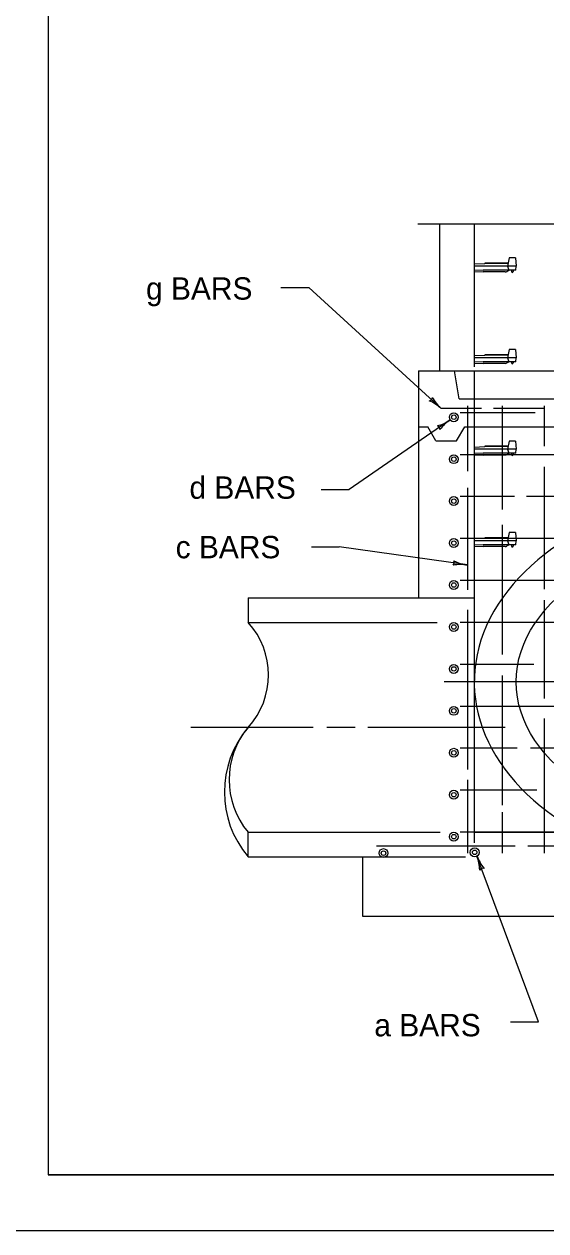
# Model space of a CAD drawing. Extents: x 997.6 to 1036.6, y 998.9 to 1022.6.
# Drawn here: x 1006.79 to 1011.45, y 1000 to 1010.79 of the extents above; entities that cross this region are included whole.
import ezdxf

# ---------------------------------------------------------------- set-up
doc = ezdxf.new("R2010")
doc.units = 0
for name, color, linetype in [('Level 1', 7, 'Continuous'), ('Level 10', 7, 'Continuous'), ('Level 11', 7, 'Continuous'), ('Level 14', 7, 'Continuous')]:
    doc.layers.add(name, color=color, linetype=linetype)

msp = doc.modelspace()

# ---------------------------------------------------------------- linework, layer by layer
at = {"layer": 'Level 1'}
for p, q in [((1011.749, 1009), (1010.305, 1009)), ((1010.498, 1009), (1010.498, 1007.689)), ((1010.81, 1009), (1010.81, 1007.724)), ((1010.81, 1008.644), (1010.903, 1008.647)), ((1011.185, 1008.624), (1010.81, 1008.624)), ((1010.81, 1008.603), (1010.811, 1008.603)), ((1011.107, 1008.651), (1010.903, 1008.651)), ((1010.903, 1008.651), (1010.903, 1008.647)), ((1011.112, 1008.647), (1010.903, 1008.647)), ((1010.927, 1008.651), (1010.927, 1008.647)), ((1010.947, 1008.651), (1010.947, 1008.647)), ((1010.966, 1008.651), (1010.966, 1008.647)), ((1010.986, 1008.651), (1010.986, 1008.647)), ((1011.007, 1008.651), (1011.007, 1008.647)), ((1011.024, 1008.651), (1011.024, 1008.647)), ((1011.043, 1008.651), (1011.043, 1008.647)), ((1011.064, 1008.651), (1011.064, 1008.647)), ((1011.082, 1008.651), (1011.082, 1008.647)), ((1011.123, 1008.698), (1011.107, 1008.624)), ((1011.107, 1008.651), (1011.107, 1008.647)), ((1011.107, 1008.624), (1011.119, 1008.589)), ((1011.177, 1008.698), (1011.123, 1008.698)), ((1011.177, 1008.698), (1011.185, 1008.624)), ((1011.181, 1008.589), (1011.185, 1008.624)), ((1010.81, 1008.599), (1010.81, 1008.599)), ((1010.81, 1008.591), (1010.888, 1008.589)), ((1010.81, 1008.576), (1010.888, 1008.573)), ((1011.119, 1008.589), (1010.888, 1008.589)), ((1011.085, 1008.573), (1010.888, 1008.573)), ((1011.101, 1008.578), (1011.119, 1008.589)), ((1011.181, 1008.589), (1011.119, 1008.589)), ((1011.142, 1008.589), (1011.142, 1008.577)), ((1011.158, 1008.589), (1011.158, 1008.577)), ((1009.08, 1008.435), (1009.33, 1008.435)), ((1010.513, 1007.352), (1009.33, 1008.435)), ((1011.123, 1007.88), (1011.107, 1007.805)), ((1011.177, 1007.88), (1011.123, 1007.88)), ((1011.177, 1007.88), (1011.185, 1007.805)), ((1010.81, 1007.826), (1010.903, 1007.829)), ((1011.185, 1007.805), (1010.81, 1007.805)), ((1010.81, 1007.785), (1010.811, 1007.785)), ((1010.81, 1007.781), (1010.81, 1007.781)), ((1010.81, 1007.773), (1010.888, 1007.77)), ((1010.81, 1007.757), (1010.888, 1007.755)), ((1011.119, 1007.77), (1010.888, 1007.77)), ((1011.085, 1007.755), (1010.888, 1007.755)), ((1011.107, 1007.833), (1010.903, 1007.833)), ((1010.903, 1007.833), (1010.903, 1007.829)), ((1011.112, 1007.829), (1010.903, 1007.829)), ((1010.927, 1007.833), (1010.927, 1007.829)), ((1010.947, 1007.833), (1010.947, 1007.829)), ((1010.966, 1007.833), (1010.966, 1007.829)), ((1010.986, 1007.833), (1010.986, 1007.829)), ((1011.007, 1007.833), (1011.007, 1007.829)), ((1011.024, 1007.833), (1011.024, 1007.829)), ((1011.043, 1007.833), (1011.043, 1007.829)), ((1011.064, 1007.833), (1011.064, 1007.829)), ((1011.082, 1007.833), (1011.082, 1007.829)), ((1011.101, 1007.759), (1011.119, 1007.77)), ((1011.107, 1007.833), (1011.107, 1007.829)), ((1011.107, 1007.805), (1011.119, 1007.77)), ((1011.181, 1007.77), (1011.119, 1007.77)), ((1011.142, 1007.77), (1011.142, 1007.759)), ((1011.158, 1007.77), (1011.158, 1007.759)), ((1011.181, 1007.77), (1011.185, 1007.805)), ((1010.31, 1007.689), (1016.31, 1007.689)), ((1010.31, 1007.689), (1010.31, 1005.658)), ((1010.676, 1007.439), (1010.632, 1007.689)), ((1010.81, 1007.689), (1010.81, 1003.468)), ((1010.676, 1007.439), (1013.944, 1007.439)), ((1010.874, 1007.352), (1010.513, 1007.352)), ((1011.353, 1007.314), (1010.685, 1007.314)), ((1010.748, 1007.376), (1010.748, 1006.792)), ((1011.441, 1007.352), (1010.983, 1007.352)), ((1011.06, 1007.376), (1011.06, 1006.449)), ((1011.435, 1007.376), (1011.435, 1007.015)), ((1010.594, 1007.251), (1009.69, 1006.627)), ((1010.31, 1007.189), (1010.311, 1007.189)), ((1010.311, 1007.189), (1010.394, 1007.189)), ((1010.466, 1007.064), (1010.394, 1007.189)), ((1010.652, 1007.064), (1010.724, 1007.189)), ((1010.724, 1007.189), (1010.81, 1007.189)), ((1010.81, 1007.189), (1015.81, 1007.189)), ((1010.466, 1007.064), (1010.652, 1007.064)), ((1010.81, 1007.007), (1010.903, 1007.011)), ((1011.185, 1006.987), (1010.81, 1006.987)), ((1011.107, 1007.014), (1010.903, 1007.014)), ((1010.903, 1007.014), (1010.903, 1007.011)), ((1011.112, 1007.011), (1010.903, 1007.011)), ((1010.927, 1007.014), (1010.927, 1007.011)), ((1010.947, 1007.014), (1010.947, 1007.011)), ((1010.966, 1007.014), (1010.966, 1007.011)), ((1010.986, 1007.014), (1010.986, 1007.011)), ((1011.007, 1007.014), (1011.007, 1007.011)), ((1011.024, 1007.014), (1011.024, 1007.011)), ((1011.043, 1007.014), (1011.043, 1007.011)), ((1011.064, 1007.014), (1011.064, 1007.011)), ((1011.082, 1007.014), (1011.082, 1007.011)), ((1011.123, 1007.061), (1011.107, 1006.987)), ((1011.107, 1007.014), (1011.107, 1007.011)), ((1011.107, 1006.987), (1011.119, 1006.952)), ((1011.177, 1007.061), (1011.123, 1007.061)), ((1011.177, 1007.061), (1011.185, 1006.987)), ((1011.181, 1006.952), (1011.185, 1006.987)), ((1011.906, 1006.939), (1010.685, 1006.939)), ((1010.81, 1006.966), (1010.811, 1006.966)), ((1010.81, 1006.963), (1010.81, 1006.963)), ((1010.81, 1006.955), (1010.888, 1006.952)), ((1010.81, 1006.939), (1010.888, 1006.936)), ((1011.119, 1006.952), (1010.888, 1006.952)), ((1011.085, 1006.936), (1010.888, 1006.936)), ((1011.101, 1006.941), (1011.119, 1006.952)), ((1011.181, 1006.952), (1011.119, 1006.952)), ((1011.142, 1006.952), (1011.142, 1006.94)), ((1011.158, 1006.952), (1011.158, 1006.94)), ((1011.435, 1006.832), (1011.435, 1005.736)), ((1009.44, 1006.627), (1009.69, 1006.627)), ((1011.169, 1006.564), (1010.685, 1006.564)), ((1010.748, 1006.644), (1010.748, 1005.73)), ((1013.562, 1006.564), (1011.278, 1006.564)), ((1011.06, 1006.312), (1011.06, 1005.153)), ((1011.123, 1006.243), (1011.107, 1006.169)), ((1011.177, 1006.243), (1011.123, 1006.243)), ((1011.177, 1006.243), (1011.185, 1006.169)), ((1011.723, 1006.189), (1010.685, 1006.189)), ((1010.81, 1006.189), (1010.903, 1006.192)), ((1011.185, 1006.169), (1010.81, 1006.169)), ((1010.81, 1006.148), (1010.811, 1006.148)), ((1010.81, 1006.144), (1010.81, 1006.144)), ((1010.81, 1006.136), (1010.888, 1006.134)), ((1010.81, 1006.121), (1010.888, 1006.118)), ((1011.119, 1006.134), (1010.888, 1006.134)), ((1011.107, 1006.196), (1010.903, 1006.196)), ((1010.903, 1006.196), (1010.903, 1006.192)), ((1011.112, 1006.192), (1010.903, 1006.192)), ((1010.927, 1006.196), (1010.927, 1006.192)), ((1010.947, 1006.196), (1010.947, 1006.192)), ((1010.966, 1006.196), (1010.966, 1006.192)), ((1010.986, 1006.196), (1010.986, 1006.192)), ((1011.007, 1006.196), (1011.007, 1006.192)), ((1011.024, 1006.196), (1011.024, 1006.192)), ((1011.043, 1006.196), (1011.043, 1006.192)), ((1011.064, 1006.196), (1011.064, 1006.192)), ((1011.082, 1006.196), (1011.082, 1006.192)), ((1011.101, 1006.123), (1011.119, 1006.134)), ((1011.107, 1006.196), (1011.107, 1006.192)), ((1011.107, 1006.169), (1011.119, 1006.134)), ((1011.181, 1006.134), (1011.119, 1006.134)), ((1011.142, 1006.134), (1011.142, 1006.122)), ((1011.158, 1006.134), (1011.158, 1006.122)), ((1011.181, 1006.134), (1011.185, 1006.169)), ((1009.353, 1006.115), (1009.603, 1006.115)), ((1010.748, 1005.953), (1009.603, 1006.115)), ((1011.085, 1006.118), (1010.888, 1006.118)), ((1011.563, 1005.814), (1010.685, 1005.814)), ((1008.787, 1005.658), (1010.81, 1005.658)), ((1008.787, 1005.658), (1008.787, 1005.439)), ((1011.435, 1005.638), (1011.435, 1004.759)), ((1010.748, 1005.553), (1010.748, 1004.125)), ((1008.787, 1005.439), (1010.478, 1005.439)), ((1012.488, 1005.439), (1010.685, 1005.439)), ((1011.341, 1005.064), (1010.685, 1005.064)), ((1011.06, 1004.964), (1011.06, 1003.805)), ((1013.147, 1004.908), (1010.542, 1004.908)), ((1011.934, 1004.689), (1010.685, 1004.689)), ((1008.277, 1004.502), (1009.37, 1004.502)), ((1009.491, 1004.502), (1009.745, 1004.502)), ((1009.857, 1004.502), (1011.087, 1004.502)), ((1011.435, 1004.582), (1011.435, 1003.376)), ((1011.192, 1004.314), (1010.685, 1004.314)), ((1012.454, 1004.314), (1011.312, 1004.314)), ((1010.748, 1004.033), (1010.748, 1003.376)), ((1011.369, 1003.939), (1010.685, 1003.939)), ((1011.06, 1003.742), (1011.06, 1003.376)), ((1008.787, 1003.345), (1008.787, 1003.564)), ((1008.787, 1003.564), (1010.504, 1003.564)), ((1011.638, 1003.564), (1010.685, 1003.564)), ((1010.81, 1003.564), (1015.81, 1003.564)), ((1011.586, 1003.564), (1010.81, 1003.564)), ((1011.175, 1003.439), (1009.935, 1003.439)), ((1013.219, 1003.439), (1011.289, 1003.439)), ((1008.787, 1003.345), (1010.732, 1003.345)), ((1009.81, 1003.345), (1009.81, 1002.814)), ((1011.385, 1001.869), (1010.834, 1003.35)), ((1009.81, 1002.814), (1016.81, 1002.814)), ((1011.135, 1001.869), (1011.385, 1001.869))]:
    msp.add_line(p, q, dxfattribs=at)
for centre, radius in [((1010.627, 1007.274), 0.04), ((1010.627, 1007.274), 0.02), ((1010.627, 1006.899), 0.04), ((1010.627, 1006.899), 0.02), ((1010.627, 1006.524), 0.04), ((1010.627, 1006.524), 0.02), ((1010.627, 1006.149), 0.04), ((1010.627, 1006.149), 0.02), ((1010.627, 1005.774), 0.04), ((1010.627, 1005.774), 0.02), ((1010.627, 1005.399), 0.04), ((1010.627, 1005.399), 0.02), ((1010.627, 1005.024), 0.04), ((1010.627, 1005.024), 0.02), ((1010.627, 1004.649), 0.04), ((1010.627, 1004.649), 0.02), ((1010.627, 1004.274), 0.04), ((1010.627, 1004.274), 0.02), ((1010.627, 1003.899), 0.04), ((1010.627, 1003.899), 0.02), ((1010.627, 1003.524), 0.04), ((1010.627, 1003.524), 0.02), ((1010.813, 1003.384), 0.04), ((1009.998, 1003.377), 0.04), ((1009.998, 1003.377), 0.02), ((1010.813, 1003.384), 0.02)]:
    msp.add_circle(centre, radius, dxfattribs=at)
for centre, radius, start, end in [((1011.085, 1008.604), 0.0313, 270, 302.0269), ((1011.15, 1008.577), 0.00781, 180, 0), ((1011.085, 1007.786), 0.0313, 270, 302.0269), ((1011.15, 1007.759), 0.00781, 180, 0), ((1010.404, 1007.452), 0.0313, 276.2912, 358.4079), ((1010.249, 1007.064), 0.391, 47.5166, 66.1854), ((1010.777, 1007.64), 0.391, 208.8638, 227.5105), ((1010.249, 1007.064), 0.391, 47.5044, 47.5166), ((1010.373, 1007.573), 0.391, 285.942, 304.5888), ((1010.816, 1006.929), 0.391, 124.5949, 143.2637), ((1010.816, 1006.929), 0.391, 124.5827, 124.5949), ((1010.472, 1007.167), 0.0313, 353.3695, 75.4862), ((1011.085, 1006.968), 0.0313, 270, 302.0269), ((1011.15, 1006.94), 0.00781, 180, 0), ((1011.085, 1006.149), 0.0313, 270, 302.0269), ((1011.15, 1006.122), 0.00781, 180, 0), ((1010.6, 1005.974), 0.0313, 310.7134, 32.8301), ((1010.693, 1005.566), 0.391, 81.9388, 100.6076), ((1010.802, 1006.34), 0.391, 243.286, 261.9327), ((1010.693, 1005.566), 0.391, 81.9266, 81.9388), ((1008.276, 1004.97), 0.694, 317.4749, 42.5251), ((1009.474, 1003.923), 0.898, 139.9245, 220.0755), ((1009.354, 1004.033), 0.736, 140.4179, 219.5821), ((1011.201, 1003.487), 0.391, 200.392, 219.0608), ((1010.468, 1003.214), 0.391, 1.7391, 20.3859), ((1011.201, 1003.487), 0.391, 200.3797, 200.392), ((1010.886, 1003.211), 0.0313, 69.1666, 151.2833)]:
    msp.add_arc(centre, radius, start, end, dxfattribs=at)
msp.add_ellipse((1013.31, 1004.908), major_axis=(2.5, 0), ratio=0.687483, start_param=5.385617, end_param=10.322346, dxfattribs=at)
msp.add_ellipse((1013.31, 1004.908), major_axis=(2.125, 0), ratio=0.632333, dxfattribs=at)
at = {"layer": 'Level 10'}
for p in [(1007, 1021.5), (1035.5, 1000.5)]:
    msp.add_line(p, (1007, 1000.5), dxfattribs=at)
at = {"layer": 'Level 11'}
msp.add_lwpolyline([(1007, 1000.5), (1035.5, 1000.5), (1035.5, 1021.5), (1007, 1021.5)], close=True, dxfattribs=at)
at = {"layer": 'Level 14'}
msp.add_line((1036, 1000), (1000, 1000), dxfattribs=at)

# ---------------------------------------------------------------- texts
at = {"layer": 'Level 1'}
for s, p in [('g BARS', (1007.875, 1008.325)), ('d BARS', (1008.263, 1006.545)), ('c BARS', (1008.14, 1006.013)), ('a BARS', (1009.916, 1001.739))]:
    msp.add_text(s, height=0.2, dxfattribs=at).set_placement(p)

doc.saveas('drawing.dxf')
